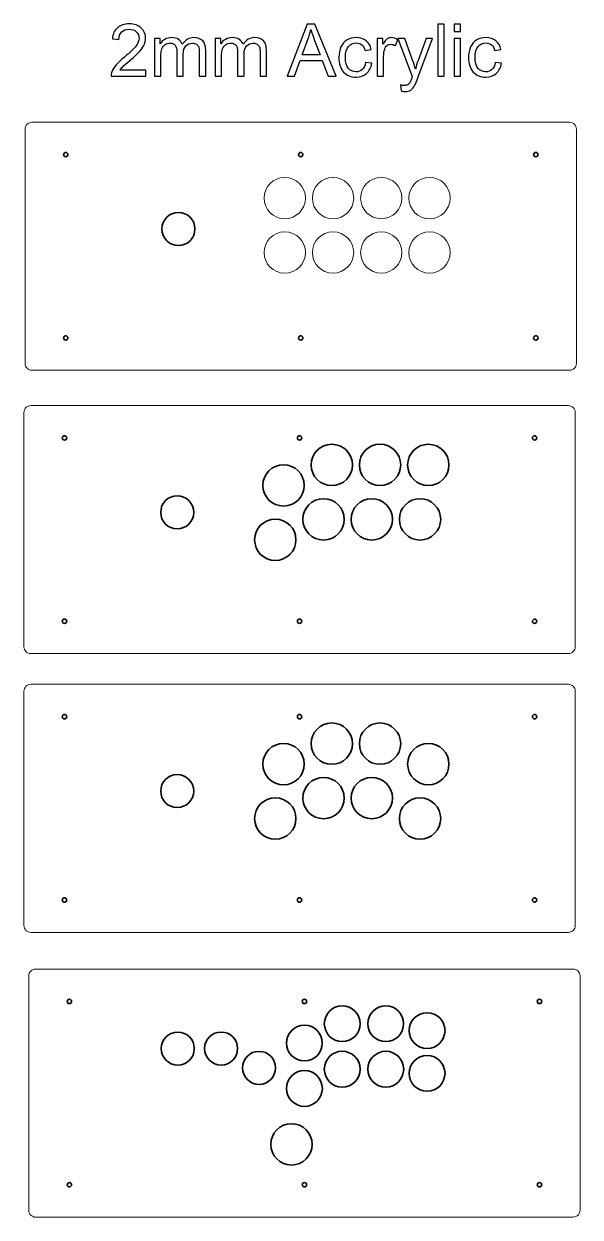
# Model space of a CAD drawing. Header units: millimetres. Extents: x 334 to 2107, y -1384 to 318.
# Drawn here: x 1697 to 2101, y -548 to 318 of the extents above; entities that cross this region are included whole.
import ezdxf

# ---------------------------------------------------------------- set-up
doc = ezdxf.new("R2010")
doc.units = ezdxf.units.MM
doc.header["$MEASUREMENT"] = 0
doc.layers.add('Layer 1', color=7, linetype='Continuous')

msp = doc.modelspace()

# ---------------------------------------------------------------- linework, layer by layer
at = {"layer": 'Layer 1', "color": 250, "lineweight": 18}
for centre in [(1886.253, 191.2562), (1921.253, 191.2609), (1956.253, 191.2734), (1991.253, 191.2609), (1886.2562, 151.7762), (1921.2562, 151.7734), (1956.2562, 151.7734), (1991.2562, 151.7734)]:
    msp.add_ellipse(centre, major_axis=(0, 15), ratio=1, dxfattribs=at)
at = {"layer": 'Layer 1', "color": 250, "lineweight": 35}
for centre, major_axis, ratio in [((1809.103, 168.8483), (0, 12.0001), 0.99999167), ((1920.3692, -2.3469), (0, 15), 1), ((1955.3692, -2.3344), (0, 15), 1), ((1990.3692, -2.3469), (0, 15), 1), ((1885.3692, -17.1969), (0, 15), 1), ((1808.2192, -36.747), (0, 12.0001), 0.99999167), ((1914.3692, -41.8344), (0, 15), 1), ((1949.3693, -41.8344), (0, 15), 1), ((1984.3692, -41.8344), (0, 15), 1), ((1879.3692, -56.6844), (0, 15), 1), ((1920.3692, -204.58), (0, 15), 1), ((1955.3692, -204.5675), (0, 15), 1), ((1885.3692, -219.43), (0, 15), 1), ((1990.3692, -219.43), (0, 15), 1), ((1808.2192, -238.9801), (0, 12.0001), 0.99999167), ((1914.3692, -244.0675), (0, 15), 1), ((1949.3693, -244.0675), (0, 15), 1), ((1879.3692, -258.9175), (0, 15), 1), ((1984.3692, -258.9175), (0, 15), 1), ((1927.9499, -407.7719), (0, 13.0001), 0.99999231), ((1959.4998, -407.7844), (0, 13.0001), 0.99999231), ((1989.4999, -412.7845), (0, 13.0001), 0.99999231), ((1808.625, -425.8344), (0, 12.0001), 0.99999167), ((1840.0749, -425.8095), (0, 12.0001), 0.99999167), ((1900.5, -421.8219), (0, 13.0001), 0.99999231), ((1867.5999, -439.8469), (0, 12.0001), 0.99999167), ((1927.9499, -440.7844), (0, 13.0001), 0.99999231), ((1959.5124, -440.8095), (0, 13.0001), 0.99999231), ((1989.5124, -443.8094), (0, 13.0001), 0.99999231), ((1900.5249, -454.7719), (0, 13.0001), 0.99999231), ((1891.1, -495.3468), (0, 15), 1)]:
    msp.add_ellipse(centre, major_axis=major_axis, ratio=ratio, dxfattribs=at)
at = {"layer": 'Layer 1', "color": 250}
for points, knots in [([(1785.3512, 284.0755), (1785.3512, 284.0755), (1785.3512, 279.6305), (1785.3512, 279.6305), (1785.3512, 279.6305), (1760.2687, 279.6305), (1760.2687, 279.6305), (1760.2334, 280.7506), (1760.4186, 281.8265), (1760.8155, 282.8672), (1761.4593, 284.5694), (1762.4912, 286.2539), (1763.9111, 287.9031), (1765.331, 289.5524), (1767.3595, 291.4574), (1769.9965, 293.6181), (1774.0976, 296.996), (1776.8845, 299.6683), (1778.3397, 301.6438), (1779.8038, 303.6194), (1780.5358, 305.4891), (1780.5358, 307.253), (1780.5358, 309.0963), (1779.8743, 310.6485), (1778.5514, 311.9185), (1777.2285, 313.1797), (1775.4999, 313.8147), (1773.3744, 313.8147), (1771.1254, 313.8147), (1769.3263, 313.1444), (1767.9769, 311.8039), (1766.6275, 310.4721), (1765.9484, 308.62), (1765.9308, 306.2476), (1765.9308, 306.2476), (1761.1683, 306.7238), (1761.1683, 306.7238), (1761.4946, 310.2869), (1762.7293, 313.0033), (1764.8636, 314.873), (1767.0067, 316.7427), (1769.8731, 317.6776), (1773.4802, 317.6776), (1777.1138, 317.6776), (1779.9978, 316.6722), (1782.1145, 314.6525), (1784.2399, 312.6329), (1785.2983, 310.1282), (1785.2983, 307.1472), (1785.2983, 305.6302), (1784.9896, 304.1398), (1784.3634, 302.6757), (1783.7461, 301.2029), (1782.7142, 299.6595), (1781.2766, 298.0367), (1779.8302, 296.4227), (1777.4402, 294.1914), (1774.1064, 291.3692), (1771.3106, 289.0232), (1769.5115, 287.4357), (1768.7177, 286.5979), (1767.924, 285.76), (1767.2713, 284.9222), (1766.751, 284.0755), (1766.751, 284.0755), (1785.3512, 284.0755), (1785.3512, 284.0755)], [0, 0, 0, 0, 0.04545455, 0.04545455, 0.04545455, 0.09090909, 0.09090909, 0.09090909, 0.13636364, 0.13636364, 0.13636364, 0.18181818, 0.18181818, 0.18181818, 0.22727273, 0.22727273, 0.22727273, 0.27272727, 0.27272727, 0.27272727, 0.31818182, 0.31818182, 0.31818182, 0.36363636, 0.36363636, 0.36363636, 0.40909091, 0.40909091, 0.40909091, 0.45454545, 0.45454545, 0.45454545, 0.5, 0.5, 0.5, 0.54545455, 0.54545455, 0.54545455, 0.59090909, 0.59090909, 0.59090909, 0.63636364, 0.63636364, 0.63636364, 0.68181818, 0.68181818, 0.68181818, 0.72727273, 0.72727273, 0.72727273, 0.77272727, 0.77272727, 0.77272727, 0.81818182, 0.81818182, 0.81818182, 0.86363636, 0.86363636, 0.86363636, 0.90909091, 0.90909091, 0.90909091, 0.95454545, 0.95454545, 0.95454545, 1, 1, 1, 1]), ([(1888.0272, 279.6305), (1888.0272, 279.6305), (1902.5617, 317.5189), (1902.5617, 317.5189), (1902.5617, 317.5189), (1908.0738, 317.5189), (1908.0738, 317.5189), (1908.0738, 317.5189), (1923.5079, 279.6305), (1923.5079, 279.6305), (1923.5079, 279.6305), (1917.7929, 279.6305), (1917.7929, 279.6305), (1917.7929, 279.6305), (1913.4096, 291.1134), (1913.4096, 291.1134), (1913.4096, 291.1134), (1897.4552, 291.1134), (1897.4552, 291.1134), (1897.4552, 291.1134), (1893.3454, 279.6305), (1893.3454, 279.6305), (1893.3454, 279.6305), (1888.0272, 279.6305), (1888.0272, 279.6305)], [0, 0, 0, 0, 0.125, 0.125, 0.125, 0.25, 0.25, 0.25, 0.375, 0.375, 0.375, 0.5, 0.5, 0.5, 0.625, 0.625, 0.625, 0.75, 0.75, 0.75, 0.875, 0.875, 0.875, 1, 1, 1, 1]), ([(1898.9281, 295.188), (1898.9281, 295.188), (1911.8397, 295.188), (1911.8397, 295.188), (1911.8397, 295.188), (1907.8886, 305.692), (1907.8886, 305.692), (1906.698, 308.8846), (1905.7984, 311.5216), (1905.1722, 313.603), (1904.6519, 311.1336), (1903.9552, 308.7082), (1903.082, 306.3093), (1903.082, 306.3093), (1898.9281, 295.188), (1898.9281, 295.188)], [0, 0, 0, 0, 0.2, 0.2, 0.2, 0.4, 0.4, 0.4, 0.6, 0.6, 0.6, 0.8, 0.8, 0.8, 1, 1, 1, 1]), ([(1997.3266, 279.6305), (1997.3266, 279.6305), (1997.3266, 317.5189), (1997.3266, 317.5189), (1997.3266, 317.5189), (2001.9832, 317.5189), (2001.9832, 317.5189), (2001.9832, 317.5189), (2001.9832, 279.6305), (2001.9832, 279.6305), (2001.9832, 279.6305), (1997.3266, 279.6305), (1997.3266, 279.6305)], [0, 0, 0, 0, 0.25, 0.25, 0.25, 0.5, 0.5, 0.5, 0.75, 0.75, 0.75, 1, 1, 1, 1]), ([(2009.1887, 312.2272), (2009.1887, 312.2272), (2009.1887, 317.5189), (2009.1887, 317.5189), (2009.1887, 317.5189), (2013.8454, 317.5189), (2013.8454, 317.5189), (2013.8454, 317.5189), (2013.8454, 312.2272), (2013.8454, 312.2272), (2013.8454, 312.2272), (2009.1887, 312.2272), (2009.1887, 312.2272)], [0, 0, 0, 0, 0.25, 0.25, 0.25, 0.5, 0.5, 0.5, 0.75, 0.75, 0.75, 1, 1, 1, 1]), ([(1791.6571, 279.6305), (1791.6571, 279.6305), (1791.6571, 307.0943), (1791.6571, 307.0943), (1791.6571, 307.0943), (1795.8375, 307.0943), (1795.8375, 307.0943), (1795.8375, 307.0943), (1795.8375, 303.2137), (1795.8375, 303.2137), (1796.693, 304.5543), (1797.8395, 305.6391), (1799.2683, 306.4504), (1800.697, 307.2707), (1802.3198, 307.6764), (1804.1454, 307.6764), (1806.1739, 307.6764), (1807.8408, 307.253), (1809.1373, 306.4152), (1810.4337, 305.5685), (1811.3509, 304.3955), (1811.8801, 302.8786), (1814.0673, 306.08), (1816.8984, 307.6764), (1820.3909, 307.6764), (1823.1249, 307.6764), (1825.2327, 306.9267), (1826.6968, 305.4186), (1828.1696, 303.9104), (1828.9105, 301.5909), (1828.9105, 298.46), (1828.9105, 298.46), (1828.9105, 279.6305), (1828.9105, 279.6305), (1828.9105, 279.6305), (1824.2538, 279.6305), (1824.2538, 279.6305), (1824.2538, 279.6305), (1824.2538, 296.9166), (1824.2538, 296.9166), (1824.2538, 298.7687), (1824.095, 300.1093), (1823.7952, 300.9295), (1823.4953, 301.7497), (1822.9485, 302.4023), (1822.1459, 302.905), (1821.3522, 303.4077), (1820.4173, 303.6547), (1819.3502, 303.6547), (1817.4099, 303.6547), (1815.8048, 303.0109), (1814.5259, 301.732), (1813.2471, 300.4444), (1812.6121, 298.3895), (1812.6121, 295.5672), (1812.6121, 295.5672), (1812.6121, 279.6305), (1812.6121, 279.6305), (1812.6121, 279.6305), (1807.9554, 279.6305), (1807.9554, 279.6305), (1807.9554, 279.6305), (1807.9554, 297.4546), (1807.9554, 297.4546), (1807.9554, 299.5184), (1807.5762, 301.0706), (1806.8177, 302.1025), (1806.0593, 303.1343), (1804.8157, 303.6547), (1803.0959, 303.6547), (1801.7906, 303.6547), (1800.5824, 303.3107), (1799.4711, 302.6228), (1798.3599, 301.9349), (1797.5573, 300.9295), (1797.0546, 299.5977), (1796.5607, 298.2748), (1796.3138, 296.361), (1796.3138, 293.8651), (1796.3138, 293.8651), (1796.3138, 279.6305), (1796.3138, 279.6305), (1796.3138, 279.6305), (1791.6571, 279.6305), (1791.6571, 279.6305)], [0, 0, 0, 0, 0.03571429, 0.03571429, 0.03571429, 0.07142857, 0.07142857, 0.07142857, 0.10714286, 0.10714286, 0.10714286, 0.14285714, 0.14285714, 0.14285714, 0.17857143, 0.17857143, 0.17857143, 0.21428571, 0.21428571, 0.21428571, 0.25, 0.25, 0.25, 0.28571429, 0.28571429, 0.28571429, 0.32142857, 0.32142857, 0.32142857, 0.35714286, 0.35714286, 0.35714286, 0.39285714, 0.39285714, 0.39285714, 0.42857143, 0.42857143, 0.42857143, 0.46428571, 0.46428571, 0.46428571, 0.5, 0.5, 0.5, 0.53571429, 0.53571429, 0.53571429, 0.57142857, 0.57142857, 0.57142857, 0.60714286, 0.60714286, 0.60714286, 0.64285714, 0.64285714, 0.64285714, 0.67857143, 0.67857143, 0.67857143, 0.71428571, 0.71428571, 0.71428571, 0.75, 0.75, 0.75, 0.78571429, 0.78571429, 0.78571429, 0.82142857, 0.82142857, 0.82142857, 0.85714286, 0.85714286, 0.85714286, 0.89285714, 0.89285714, 0.89285714, 0.92857143, 0.92857143, 0.92857143, 0.96428571, 0.96428571, 0.96428571, 1, 1, 1, 1]), ([(1835.7367, 279.6305), (1835.7367, 279.6305), (1835.7367, 307.0943), (1835.7367, 307.0943), (1835.7367, 307.0943), (1839.9171, 307.0943), (1839.9171, 307.0943), (1839.9171, 307.0943), (1839.9171, 303.2137), (1839.9171, 303.2137), (1840.7726, 304.5543), (1841.9191, 305.6391), (1843.3479, 306.4504), (1844.7766, 307.2707), (1846.3994, 307.6764), (1848.225, 307.6764), (1850.2535, 307.6764), (1851.9204, 307.253), (1853.2169, 306.4152), (1854.5133, 305.5685), (1855.4305, 304.3955), (1855.9597, 302.8786), (1858.1469, 306.08), (1860.978, 307.6764), (1864.4705, 307.6764), (1867.2045, 307.6764), (1869.3123, 306.9267), (1870.7764, 305.4186), (1872.2492, 303.9104), (1872.9901, 301.5909), (1872.9901, 298.46), (1872.9901, 298.46), (1872.9901, 279.6305), (1872.9901, 279.6305), (1872.9901, 279.6305), (1868.3334, 279.6305), (1868.3334, 279.6305), (1868.3334, 279.6305), (1868.3334, 296.9166), (1868.3334, 296.9166), (1868.3334, 298.7687), (1868.1746, 300.1093), (1867.8748, 300.9295), (1867.5749, 301.7497), (1867.0281, 302.4023), (1866.2255, 302.905), (1865.4318, 303.4077), (1864.4969, 303.6547), (1863.4298, 303.6547), (1861.4895, 303.6547), (1859.8844, 303.0109), (1858.6055, 301.732), (1857.3267, 300.4444), (1856.6917, 298.3895), (1856.6917, 295.5672), (1856.6917, 295.5672), (1856.6917, 279.6305), (1856.6917, 279.6305), (1856.6917, 279.6305), (1852.035, 279.6305), (1852.035, 279.6305), (1852.035, 279.6305), (1852.035, 297.4546), (1852.035, 297.4546), (1852.035, 299.5184), (1851.6558, 301.0706), (1850.8973, 302.1025), (1850.1389, 303.1343), (1848.8953, 303.6547), (1847.1755, 303.6547), (1845.8702, 303.6547), (1844.662, 303.3107), (1843.5507, 302.6228), (1842.4395, 301.9349), (1841.6369, 300.9295), (1841.1342, 299.5977), (1840.6403, 298.2748), (1840.3934, 296.361), (1840.3934, 293.8651), (1840.3934, 293.8651), (1840.3934, 279.6305), (1840.3934, 279.6305), (1840.3934, 279.6305), (1835.7367, 279.6305), (1835.7367, 279.6305)], [0, 0, 0, 0, 0.03571429, 0.03571429, 0.03571429, 0.07142857, 0.07142857, 0.07142857, 0.10714286, 0.10714286, 0.10714286, 0.14285714, 0.14285714, 0.14285714, 0.17857143, 0.17857143, 0.17857143, 0.21428571, 0.21428571, 0.21428571, 0.25, 0.25, 0.25, 0.28571429, 0.28571429, 0.28571429, 0.32142857, 0.32142857, 0.32142857, 0.35714286, 0.35714286, 0.35714286, 0.39285714, 0.39285714, 0.39285714, 0.42857143, 0.42857143, 0.42857143, 0.46428571, 0.46428571, 0.46428571, 0.5, 0.5, 0.5, 0.53571429, 0.53571429, 0.53571429, 0.57142857, 0.57142857, 0.57142857, 0.60714286, 0.60714286, 0.60714286, 0.64285714, 0.64285714, 0.64285714, 0.67857143, 0.67857143, 0.67857143, 0.71428571, 0.71428571, 0.71428571, 0.75, 0.75, 0.75, 0.78571429, 0.78571429, 0.78571429, 0.82142857, 0.82142857, 0.82142857, 0.85714286, 0.85714286, 0.85714286, 0.89285714, 0.89285714, 0.89285714, 0.92857143, 0.92857143, 0.92857143, 0.96428571, 0.96428571, 0.96428571, 1, 1, 1, 1]), ([(1944.8333, 289.6847), (1944.8333, 289.6847), (1949.3841, 289.0497), (1949.3841, 289.0497), (1948.8814, 285.9188), (1947.6114, 283.4758), (1945.5565, 281.7031), (1943.5015, 279.9304), (1940.9703, 279.0484), (1937.9806, 279.0484), (1934.2323, 279.0484), (1931.216, 280.2743), (1928.9406, 282.7261), (1926.6564, 285.1779), (1925.5187, 288.6881), (1925.5187, 293.2565), (1925.5187, 296.2199), (1926.0126, 298.804), (1926.9915, 301.0265), (1927.9705, 303.2402), (1929.461, 304.907), (1931.4718, 306.0095), (1933.4738, 307.1207), (1935.6522, 307.6764), (1938.0158, 307.6764), (1940.988, 307.6764), (1943.431, 306.9267), (1945.3183, 305.4186), (1947.2145, 303.9104), (1948.4316, 301.7673), (1948.9608, 298.998), (1948.9608, 298.998), (1944.4628, 298.3101), (1944.4628, 298.3101), (1944.0307, 300.1534), (1943.2722, 301.538), (1942.1698, 302.4729), (1941.0762, 303.3989), (1939.7533, 303.8663), (1938.201, 303.8663), (1935.8551, 303.8663), (1933.9501, 303.0285), (1932.4772, 301.3528), (1931.0132, 299.6683), (1930.2812, 297.0225), (1930.2812, 293.3888), (1930.2812, 289.7023), (1930.9867, 287.03), (1932.3978, 285.3631), (1933.8178, 283.6963), (1935.661, 282.8584), (1937.9276, 282.8584), (1939.7621, 282.8584), (1941.2878, 283.414), (1942.5049, 284.5341), (1943.7308, 285.6454), (1944.5069, 287.3652), (1944.8333, 289.6847)], [0, 0, 0, 0, 0.05263158, 0.05263158, 0.05263158, 0.10526316, 0.10526316, 0.10526316, 0.15789474, 0.15789474, 0.15789474, 0.21052632, 0.21052632, 0.21052632, 0.26315789, 0.26315789, 0.26315789, 0.31578947, 0.31578947, 0.31578947, 0.36842105, 0.36842105, 0.36842105, 0.42105263, 0.42105263, 0.42105263, 0.47368421, 0.47368421, 0.47368421, 0.52631579, 0.52631579, 0.52631579, 0.57894737, 0.57894737, 0.57894737, 0.63157895, 0.63157895, 0.63157895, 0.68421053, 0.68421053, 0.68421053, 0.73684211, 0.73684211, 0.73684211, 0.78947368, 0.78947368, 0.78947368, 0.84210526, 0.84210526, 0.84210526, 0.89473684, 0.89473684, 0.89473684, 0.94736842, 0.94736842, 0.94736842, 1, 1, 1, 1]), ([(1953.2999, 279.6305), (1953.2999, 279.6305), (1953.2999, 307.0943), (1953.2999, 307.0943), (1953.2999, 307.0943), (1957.4803, 307.0943), (1957.4803, 307.0943), (1957.4803, 307.0943), (1957.4803, 302.8874), (1957.4803, 302.8874), (1958.5475, 304.8365), (1959.5352, 306.1241), (1960.4436, 306.7415), (1961.352, 307.3677), (1962.3486, 307.6764), (1963.4334, 307.6764), (1965.0033, 307.6764), (1966.5996, 307.1825), (1968.2224, 306.2035), (1968.2224, 306.2035), (1966.5643, 301.9084), (1966.5643, 301.9084), (1965.4354, 302.5434), (1964.3066, 302.8609), (1963.1777, 302.8609), (1962.1634, 302.8609), (1961.255, 302.5523), (1960.4525, 301.9437), (1959.6499, 301.3352), (1959.0766, 300.4885), (1958.7327, 299.4037), (1958.2123, 297.7545), (1957.9566, 295.9465), (1957.9566, 293.9797), (1957.9566, 293.9797), (1957.9566, 279.6305), (1957.9566, 279.6305), (1957.9566, 279.6305), (1953.2999, 279.6305), (1953.2999, 279.6305)], [0, 0, 0, 0, 0.07692308, 0.07692308, 0.07692308, 0.15384615, 0.15384615, 0.15384615, 0.23076923, 0.23076923, 0.23076923, 0.30769231, 0.30769231, 0.30769231, 0.38461538, 0.38461538, 0.38461538, 0.46153846, 0.46153846, 0.46153846, 0.53846154, 0.53846154, 0.53846154, 0.61538462, 0.61538462, 0.61538462, 0.69230769, 0.69230769, 0.69230769, 0.76923077, 0.76923077, 0.76923077, 0.84615385, 0.84615385, 0.84615385, 0.92307692, 0.92307692, 0.92307692, 1, 1, 1, 1]), ([(1970.7624, 269.0736), (1970.7624, 269.0736), (1970.2333, 273.3775), (1970.2333, 273.3775), (1971.2563, 273.1041), (1972.1383, 272.963), (1972.8967, 272.963), (1973.9374, 272.963), (1974.7665, 273.1394), (1975.3838, 273.4833), (1976.01, 273.8273), (1976.5215, 274.3124), (1976.9184, 274.9297), (1977.2095, 275.3972), (1977.6857, 276.5525), (1978.3383, 278.4046), (1978.4265, 278.6604), (1978.5588, 279.0396), (1978.7529, 279.5423), (1978.7529, 279.5423), (1968.3283, 307.0943), (1968.3283, 307.0943), (1968.3283, 307.0943), (1973.3024, 307.0943), (1973.3024, 307.0943), (1973.3024, 307.0943), (1979.0351, 291.2369), (1979.0351, 291.2369), (1979.7847, 289.2349), (1980.4462, 287.1182), (1981.0371, 284.8957), (1981.5751, 286.9859), (1982.2101, 289.0497), (1982.9509, 291.0781), (1982.9509, 291.0781), (1988.807, 307.0943), (1988.807, 307.0943), (1988.807, 307.0943), (1993.4549, 307.0943), (1993.4549, 307.0943), (1993.4549, 307.0943), (1983.0744, 279.1542), (1983.0744, 279.1542), (1981.9543, 276.1468), (1981.0812, 274.0831), (1980.455, 272.9454), (1979.626, 271.4196), (1978.6735, 270.2995), (1977.6063, 269.5851), (1976.5304, 268.8708), (1975.2515, 268.518), (1973.7699, 268.518), (1972.8703, 268.518), (1971.8649, 268.7032), (1970.7624, 269.0736)], [0, 0, 0, 0, 0.05555556, 0.05555556, 0.05555556, 0.11111111, 0.11111111, 0.11111111, 0.16666667, 0.16666667, 0.16666667, 0.22222222, 0.22222222, 0.22222222, 0.27777778, 0.27777778, 0.27777778, 0.33333333, 0.33333333, 0.33333333, 0.38888889, 0.38888889, 0.38888889, 0.44444444, 0.44444444, 0.44444444, 0.5, 0.5, 0.5, 0.55555556, 0.55555556, 0.55555556, 0.61111111, 0.61111111, 0.61111111, 0.66666667, 0.66666667, 0.66666667, 0.72222222, 0.72222222, 0.72222222, 0.77777778, 0.77777778, 0.77777778, 0.83333333, 0.83333333, 0.83333333, 0.88888889, 0.88888889, 0.88888889, 0.94444444, 0.94444444, 0.94444444, 1, 1, 1, 1]), ([(2009.1887, 279.6305), (2009.1887, 279.6305), (2009.1887, 307.0943), (2009.1887, 307.0943), (2009.1887, 307.0943), (2013.8454, 307.0943), (2013.8454, 307.0943), (2013.8454, 307.0943), (2013.8454, 279.6305), (2013.8454, 279.6305), (2013.8454, 279.6305), (2009.1887, 279.6305), (2009.1887, 279.6305)], [0, 0, 0, 0, 0.25, 0.25, 0.25, 0.5, 0.5, 0.5, 0.75, 0.75, 0.75, 1, 1, 1, 1]), ([(2038.8838, 289.6847), (2038.8838, 289.6847), (2043.4346, 289.0497), (2043.4346, 289.0497), (2042.9319, 285.9188), (2041.6619, 283.4758), (2039.607, 281.7031), (2037.552, 279.9304), (2035.0208, 279.0484), (2032.0311, 279.0484), (2028.2828, 279.0484), (2025.2665, 280.2743), (2022.9911, 282.7261), (2020.7069, 285.1779), (2019.5692, 288.6881), (2019.5692, 293.2565), (2019.5692, 296.2199), (2020.0631, 298.804), (2021.042, 301.0265), (2022.021, 303.2402), (2023.5115, 304.907), (2025.5223, 306.0095), (2027.5243, 307.1207), (2029.7027, 307.6764), (2032.0663, 307.6764), (2035.0385, 307.6764), (2037.4815, 306.9267), (2039.3688, 305.4186), (2041.265, 303.9104), (2042.4821, 301.7673), (2043.0113, 298.998), (2043.0113, 298.998), (2038.5133, 298.3101), (2038.5133, 298.3101), (2038.0812, 300.1534), (2037.3227, 301.538), (2036.2203, 302.4729), (2035.1267, 303.3989), (2033.8038, 303.8663), (2032.2515, 303.8663), (2029.9056, 303.8663), (2028.0006, 303.0285), (2026.5277, 301.3528), (2025.0637, 299.6683), (2024.3317, 297.0225), (2024.3317, 293.3888), (2024.3317, 289.7023), (2025.0372, 287.03), (2026.4483, 285.3631), (2027.8683, 283.6963), (2029.7115, 282.8584), (2031.9781, 282.8584), (2033.8126, 282.8584), (2035.3383, 283.414), (2036.5554, 284.5341), (2037.7813, 285.6454), (2038.5574, 287.3652), (2038.8838, 289.6847)], [0, 0, 0, 0, 0.05263158, 0.05263158, 0.05263158, 0.10526316, 0.10526316, 0.10526316, 0.15789474, 0.15789474, 0.15789474, 0.21052632, 0.21052632, 0.21052632, 0.26315789, 0.26315789, 0.26315789, 0.31578947, 0.31578947, 0.31578947, 0.36842105, 0.36842105, 0.36842105, 0.42105263, 0.42105263, 0.42105263, 0.47368421, 0.47368421, 0.47368421, 0.52631579, 0.52631579, 0.52631579, 0.57894737, 0.57894737, 0.57894737, 0.63157895, 0.63157895, 0.63157895, 0.68421053, 0.68421053, 0.68421053, 0.73684211, 0.73684211, 0.73684211, 0.78947368, 0.78947368, 0.78947368, 0.84210526, 0.84210526, 0.84210526, 0.89473684, 0.89473684, 0.89473684, 0.94736842, 0.94736842, 0.94736842, 1, 1, 1, 1])]:
    msp.add_open_spline(points, degree=3, knots=knots, dxfattribs=at)
at = {"layer": 'Layer 1', "lineweight": 9}
for points in [[(1697.8618, 241.3101), (1697.8618, 241.3101), (1697.8618, 71.3101), (1697.8618, 71.3101), (1697.8627, 69.9832), (1698.3906, 68.7109), (1699.3295, 67.7732), (1700.2683, 66.8356), (1701.5349, 66.3092), (1702.8618, 66.3101), (1702.8618, 66.3101), (2092.8618, 66.3101), (2092.8618, 66.3101), (2094.1887, 66.3109), (2095.461, 66.8388), (2096.3987, 67.7777), (2097.3364, 68.7166), (2097.8627, 69.9832), (2097.8618, 71.3101), (2097.8618, 71.3101), (2097.8618, 241.3101), (2097.8618, 241.3101), (2097.861, 242.637), (2097.3331, 243.9092), (2096.3942, 244.8469), (2095.4553, 245.7846), (2094.1887, 246.3109), (2092.8618, 246.3101), (2092.8618, 246.3101), (1702.8618, 246.3101), (1702.8618, 246.3101), (1701.5349, 246.3092), (1700.2627, 245.7813), (1699.325, 244.8425), (1698.3873, 243.9036), (1697.861, 242.637), (1697.8618, 241.3101)], [(1696.978, 35.7148), (1696.978, 35.7148), (1696.978, -134.2852), (1696.978, -134.2852), (1696.9789, -135.6121), (1697.5068, -136.8844), (1698.4457, -137.8221), (1699.3845, -138.7597), (1700.6511, -139.2861), (1701.978, -139.2852), (1701.978, -139.2852), (2091.978, -139.2852), (2091.978, -139.2852), (2093.3049, -139.2844), (2094.5772, -138.7565), (2095.5149, -137.8176), (2096.4526, -136.8787), (2096.9789, -135.6121), (2096.978, -134.2852), (2096.978, -134.2852), (2096.978, 35.7148), (2096.978, 35.7148), (2096.9772, 37.0417), (2096.4493, 38.3139), (2095.5104, 39.2516), (2094.5715, 40.1893), (2093.3049, 40.7156), (2091.978, 40.7148), (2091.978, 40.7148), (1701.978, 40.7148), (1701.978, 40.7148), (1700.6511, 40.7139), (1699.3789, 40.186), (1698.4412, 39.2472), (1697.5035, 38.3083), (1696.9772, 37.0417), (1696.978, 35.7148)], [(1696.978, -166.5183), (1696.978, -166.5183), (1696.978, -336.5183), (1696.978, -336.5183), (1696.9789, -337.8452), (1697.5068, -339.1175), (1698.4457, -340.0552), (1699.3845, -340.9928), (1700.6511, -341.5192), (1701.978, -341.5183), (1701.978, -341.5183), (2091.978, -341.5183), (2091.978, -341.5183), (2093.3049, -341.5175), (2094.5772, -340.9896), (2095.5149, -340.0507), (2096.4526, -339.1118), (2096.9789, -337.8452), (2096.978, -336.5183), (2096.978, -336.5183), (2096.978, -166.5183), (2096.978, -166.5183), (2096.9772, -165.1914), (2096.4493, -163.9192), (2095.5104, -162.9815), (2094.5715, -162.0438), (2093.3049, -161.5175), (2091.978, -161.5183), (2091.978, -161.5183), (1701.978, -161.5183), (1701.978, -161.5183), (1700.6511, -161.5192), (1699.3789, -162.0471), (1698.4412, -162.9859), (1697.5035, -163.9248), (1696.9772, -165.1914), (1696.978, -166.5183)], [(1700.5249, -373.1347), (1700.5249, -373.1347), (1700.5249, -543.1347), (1700.5249, -543.1347), (1700.5258, -544.4616), (1701.0537, -545.7339), (1701.9926, -546.6716), (1702.9314, -547.6092), (1704.198, -548.1356), (1705.5249, -548.1347), (1705.5249, -548.1347), (2095.5249, -548.1347), (2095.5249, -548.1347), (2096.8518, -548.1339), (2098.1241, -547.606), (2099.0618, -546.6671), (2099.9995, -545.7282), (2100.5258, -544.4616), (2100.5249, -543.1347), (2100.5249, -543.1347), (2100.5249, -373.1347), (2100.5249, -373.1347), (2100.5241, -371.8078), (2099.9962, -370.5356), (2099.0573, -369.5979), (2098.1184, -368.6602), (2096.8518, -368.1339), (2095.5249, -368.1347), (2095.5249, -368.1347), (1705.5249, -368.1347), (1705.5249, -368.1347), (1704.198, -368.1356), (1702.9258, -368.6635), (1701.9881, -369.6023), (1701.0504, -370.5412), (1700.5241, -371.8078), (1700.5249, -373.1347)]]:
    msp.add_open_spline(points, degree=3, knots=[0, 0, 0, 0, 0.08333333, 0.08333333, 0.08333333, 0.16666667, 0.16666667, 0.16666667, 0.25, 0.25, 0.25, 0.33333333, 0.33333333, 0.33333333, 0.41666667, 0.41666667, 0.41666667, 0.5, 0.5, 0.5, 0.58333333, 0.58333333, 0.58333333, 0.66666667, 0.66666667, 0.66666667, 0.75, 0.75, 0.75, 0.83333333, 0.83333333, 0.83333333, 0.91666667, 0.91666667, 0.91666667, 1, 1, 1, 1], dxfattribs=at)
at = {"layer": 'Layer 1', "lineweight": 35}
for points in [[(1728.9617, 222.8101), (1728.9617, 223.6938), (1728.2454, 224.4101), (1727.3617, 224.4101), (1726.478, 224.4101), (1725.7617, 223.6938), (1725.7617, 222.8101), (1725.7617, 221.9264), (1726.478, 221.2101), (1727.3617, 221.2101), (1728.2454, 221.2101), (1728.9617, 221.9264), (1728.9617, 222.8101)], [(1899.4618, 222.8101), (1899.4618, 223.6938), (1898.7455, 224.4101), (1897.8618, 224.4101), (1896.9781, 224.4101), (1896.2618, 223.6938), (1896.2618, 222.8101), (1896.2618, 221.9264), (1896.9781, 221.2101), (1897.8618, 221.2101), (1898.7455, 221.2101), (1899.4618, 221.9264), (1899.4618, 222.8101)], [(2069.9617, 222.8101), (2069.9617, 223.6938), (2069.2454, 224.4101), (2068.3617, 224.4101), (2067.478, 224.4101), (2066.7617, 223.6938), (2066.7617, 222.8101), (2066.7617, 221.9264), (2067.478, 221.2101), (2068.3617, 221.2101), (2069.2454, 221.2101), (2069.9617, 221.9264), (2069.9617, 222.8101)], [(1728.9617, 89.8101), (1728.9617, 90.6938), (1728.2454, 91.4101), (1727.3617, 91.4101), (1726.478, 91.4101), (1725.7617, 90.6938), (1725.7617, 89.8101), (1725.7617, 88.9264), (1726.478, 88.2101), (1727.3617, 88.2101), (1728.2454, 88.2101), (1728.9617, 88.9264), (1728.9617, 89.8101)], [(1899.4618, 89.81), (1899.4618, 90.6937), (1898.7455, 91.41), (1897.8618, 91.41), (1896.9781, 91.41), (1896.2618, 90.6937), (1896.2618, 89.81), (1896.2618, 88.9263), (1896.9781, 88.21), (1897.8618, 88.21), (1898.7455, 88.21), (1899.4618, 88.9263), (1899.4618, 89.81)], [(2069.9617, 89.8101), (2069.9617, 90.6938), (2069.2454, 91.4101), (2068.3617, 91.4101), (2067.478, 91.4101), (2066.7617, 90.6938), (2066.7617, 89.8101), (2066.7617, 88.9264), (2067.478, 88.2101), (2068.3617, 88.2101), (2069.2454, 88.2101), (2069.9617, 88.9264), (2069.9617, 89.8101)], [(1728.0779, 17.2148), (1728.0779, 18.0985), (1727.3616, 18.8148), (1726.4779, 18.8148), (1725.5942, 18.8148), (1724.8779, 18.0985), (1724.8779, 17.2148), (1724.8779, 16.3311), (1725.5942, 15.6148), (1726.4779, 15.6148), (1727.3616, 15.6148), (1728.0779, 16.3311), (1728.0779, 17.2148)], [(1898.578, 17.2148), (1898.578, 18.0985), (1897.8617, 18.8148), (1896.978, 18.8148), (1896.0943, 18.8148), (1895.378, 18.0985), (1895.378, 17.2148), (1895.378, 16.3311), (1896.0943, 15.6148), (1896.978, 15.6148), (1897.8617, 15.6148), (1898.578, 16.3311), (1898.578, 17.2148)], [(2069.0779, 17.2148), (2069.0779, 18.0985), (2068.3616, 18.8148), (2067.4779, 18.8148), (2066.5942, 18.8148), (2065.8779, 18.0985), (2065.8779, 17.2148), (2065.8779, 16.3311), (2066.5942, 15.6148), (2067.4779, 15.6148), (2068.3616, 15.6148), (2069.0779, 16.3311), (2069.0779, 17.2148)], [(1728.0779, -115.7852), (1728.0779, -114.9015), (1727.3616, -114.1852), (1726.4779, -114.1852), (1725.5942, -114.1852), (1724.8779, -114.9015), (1724.8779, -115.7852), (1724.8779, -116.6689), (1725.5942, -117.3852), (1726.4779, -117.3852), (1727.3616, -117.3852), (1728.0779, -116.6689), (1728.0779, -115.7852)], [(1898.578, -115.7853), (1898.578, -114.9016), (1897.8617, -114.1853), (1896.978, -114.1853), (1896.0943, -114.1853), (1895.378, -114.9016), (1895.378, -115.7853), (1895.378, -116.669), (1896.0943, -117.3853), (1896.978, -117.3853), (1897.8617, -117.3853), (1898.578, -116.669), (1898.578, -115.7853)], [(2069.0779, -115.7852), (2069.0779, -114.9015), (2068.3616, -114.1852), (2067.4779, -114.1852), (2066.5942, -114.1852), (2065.8779, -114.9015), (2065.8779, -115.7852), (2065.8779, -116.6689), (2066.5942, -117.3852), (2067.4779, -117.3852), (2068.3616, -117.3852), (2069.0779, -116.6689), (2069.0779, -115.7852)], [(1728.0779, -185.0183), (1728.0779, -184.1346), (1727.3616, -183.4183), (1726.4779, -183.4183), (1725.5942, -183.4183), (1724.8779, -184.1346), (1724.8779, -185.0183), (1724.8779, -185.902), (1725.5942, -186.6183), (1726.4779, -186.6183), (1727.3616, -186.6183), (1728.0779, -185.902), (1728.0779, -185.0183)], [(1898.578, -185.0183), (1898.578, -184.1346), (1897.8617, -183.4183), (1896.978, -183.4183), (1896.0943, -183.4183), (1895.378, -184.1346), (1895.378, -185.0183), (1895.378, -185.902), (1896.0943, -186.6183), (1896.978, -186.6183), (1897.8617, -186.6183), (1898.578, -185.902), (1898.578, -185.0183)], [(2069.0779, -185.0183), (2069.0779, -184.1346), (2068.3616, -183.4183), (2067.4779, -183.4183), (2066.5942, -183.4183), (2065.8779, -184.1346), (2065.8779, -185.0183), (2065.8779, -185.902), (2066.5942, -186.6183), (2067.4779, -186.6183), (2068.3616, -186.6183), (2069.0779, -185.902), (2069.0779, -185.0183)], [(1728.0779, -318.0183), (1728.0779, -317.1346), (1727.3616, -316.4183), (1726.4779, -316.4183), (1725.5942, -316.4183), (1724.8779, -317.1346), (1724.8779, -318.0183), (1724.8779, -318.902), (1725.5942, -319.6183), (1726.4779, -319.6183), (1727.3616, -319.6183), (1728.0779, -318.902), (1728.0779, -318.0183)], [(1898.578, -318.0184), (1898.578, -317.1347), (1897.8617, -316.4184), (1896.978, -316.4184), (1896.0943, -316.4184), (1895.378, -317.1347), (1895.378, -318.0184), (1895.378, -318.9021), (1896.0943, -319.6184), (1896.978, -319.6184), (1897.8617, -319.6184), (1898.578, -318.9021), (1898.578, -318.0184)], [(2069.0779, -318.0183), (2069.0779, -317.1346), (2068.3616, -316.4183), (2067.4779, -316.4183), (2066.5942, -316.4183), (2065.8779, -317.1346), (2065.8779, -318.0183), (2065.8779, -318.902), (2066.5942, -319.6183), (2067.4779, -319.6183), (2068.3616, -319.6183), (2069.0779, -318.902), (2069.0779, -318.0183)], [(1731.6248, -391.6347), (1731.6248, -390.751), (1730.9085, -390.0347), (1730.0248, -390.0347), (1729.1411, -390.0347), (1728.4248, -390.751), (1728.4248, -391.6347), (1728.4248, -392.5184), (1729.1411, -393.2347), (1730.0248, -393.2347), (1730.9085, -393.2347), (1731.6248, -392.5184), (1731.6248, -391.6347)], [(1902.1249, -391.6347), (1902.1249, -390.751), (1901.4086, -390.0347), (1900.5249, -390.0347), (1899.6412, -390.0347), (1898.9249, -390.751), (1898.9249, -391.6347), (1898.9249, -392.5184), (1899.6412, -393.2347), (1900.5249, -393.2347), (1901.4086, -393.2347), (1902.1249, -392.5184), (1902.1249, -391.6347)], [(2072.6248, -391.6347), (2072.6248, -390.751), (2071.9085, -390.0347), (2071.0248, -390.0347), (2070.1411, -390.0347), (2069.4248, -390.751), (2069.4248, -391.6347), (2069.4248, -392.5184), (2070.1411, -393.2347), (2071.0248, -393.2347), (2071.9085, -393.2347), (2072.6248, -392.5184), (2072.6248, -391.6347)], [(1731.6248, -524.6347), (1731.6248, -523.751), (1730.9085, -523.0347), (1730.0248, -523.0347), (1729.1411, -523.0347), (1728.4248, -523.751), (1728.4248, -524.6347), (1728.4248, -525.5184), (1729.1411, -526.2347), (1730.0248, -526.2347), (1730.9085, -526.2347), (1731.6248, -525.5184), (1731.6248, -524.6347)], [(1902.1249, -524.6348), (1902.1249, -523.7511), (1901.4086, -523.0348), (1900.5249, -523.0348), (1899.6412, -523.0348), (1898.9249, -523.7511), (1898.9249, -524.6348), (1898.9249, -525.5185), (1899.6412, -526.2348), (1900.5249, -526.2348), (1901.4086, -526.2348), (1902.1249, -525.5185), (1902.1249, -524.6348)], [(2072.6248, -524.6347), (2072.6248, -523.751), (2071.9085, -523.0347), (2071.0248, -523.0347), (2070.1411, -523.0347), (2069.4248, -523.751), (2069.4248, -524.6347), (2069.4248, -525.5184), (2070.1411, -526.2347), (2071.0248, -526.2347), (2071.9085, -526.2347), (2072.6248, -525.5184), (2072.6248, -524.6347)]]:
    msp.add_open_spline(points, degree=3, knots=[0, 0, 0, 0, 0.25, 0.25, 0.25, 0.5, 0.5, 0.5, 0.75, 0.75, 0.75, 1, 1, 1, 1], dxfattribs=at)

doc.saveas('drawing.dxf')
